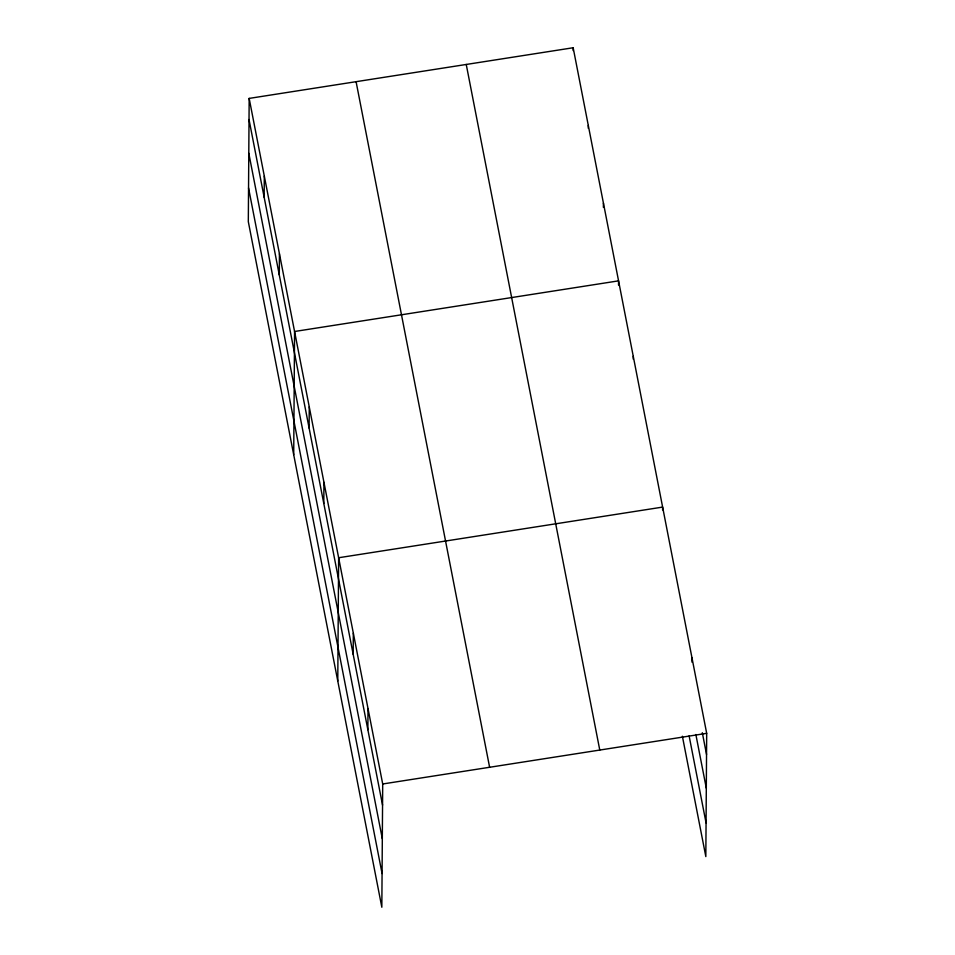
<?xml version="1.0" encoding="UTF-8"?>
<svg xmlns="http://www.w3.org/2000/svg" width="955" height="955" viewBox="0 0 955 955"><rect width="100%" height="100%" fill="white"/><g stroke="black" fill="none" stroke-linecap="round" stroke-linejoin="round"><path stroke-width="1.43" d="M249.171 98.401L248.312 221.656L381.833 907.25L382.704 783.983L249.171 98.401L573.167 47.75L706.688 733.345L705.829 856.599L682.383 736.233M264.153 197.219L264.308 176.09M279.29 274.921L279.433 253.791M293.71 454.759L294.57 331.492L618.565 280.854L618.53 285.079M309.11 428.043L309.253 406.914M323.793 503.452L323.948 482.323M337.772 681.011L338.631 557.744L662.627 507.093L662.603 509.91M353.171 654.282L353.326 633.153M367.866 729.692L368.009 708.574M573.143 50.567L573.167 47.75M588.28 128.268L588.292 125.451M603.393 207.378L603.429 203.152M633.225 359.08L633.249 356.263M691.969 662.149L692.005 657.923M382.704 783.983L706.688 733.345M702.307 732.712L706.545 754.462M695.861 734.514L706.306 788.173M689.116 735.887L706.067 822.9M466.243 64.463L599.776 750.057M356.084 81.688L489.617 767.271M249.016 119.518L382.549 805.113M248.789 153.23L382.322 838.812M248.539 187.956L382.072 873.55"/></g></svg>
